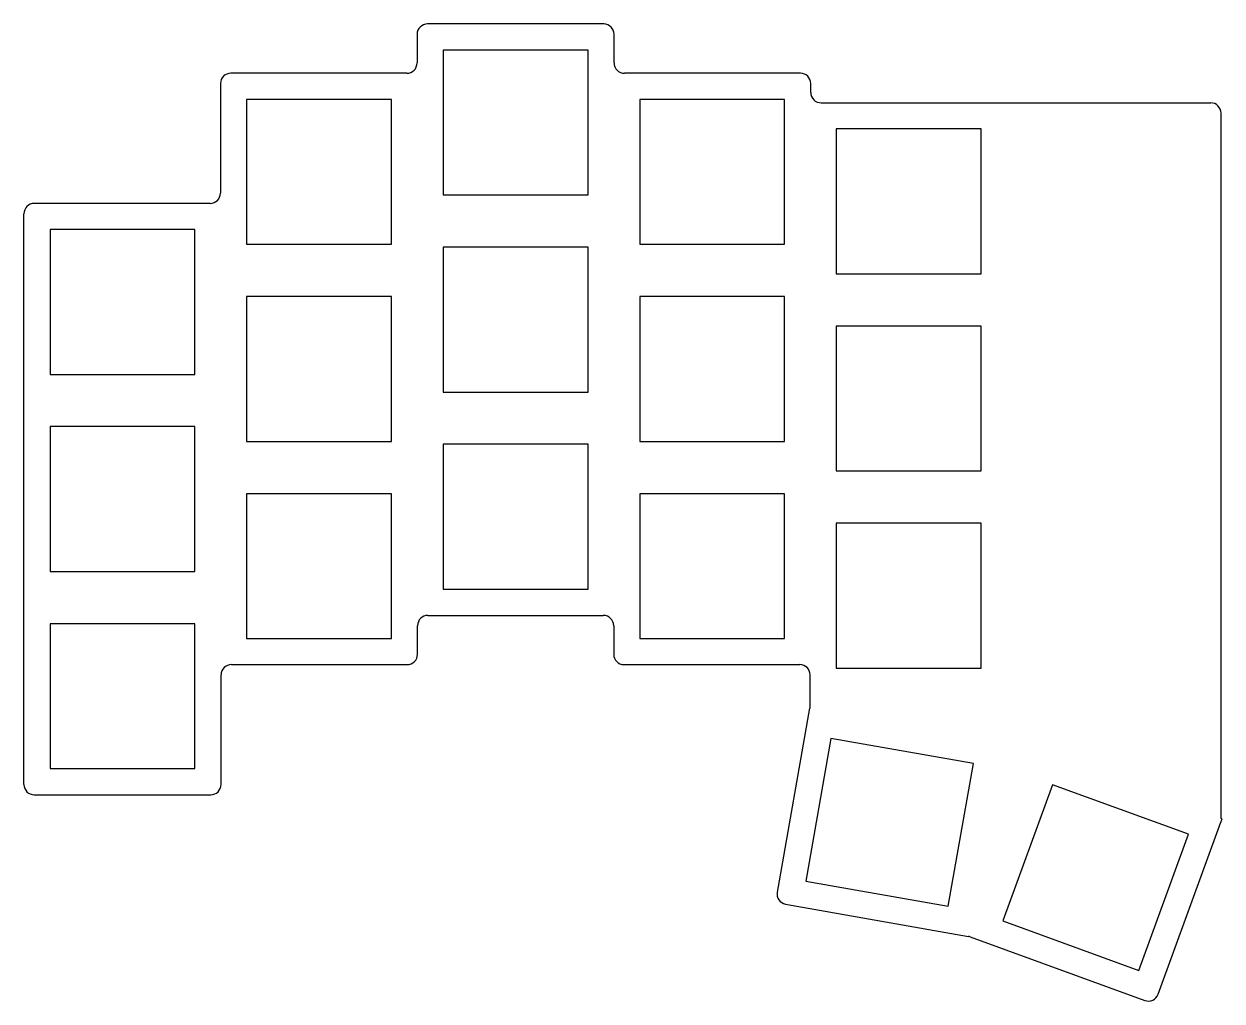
# Model space of a CAD drawing. Header units: millimetres. Extents: x -10 to 106, y -29 to 65.
import ezdxf

# ---------------------------------------------------------------- set-up
doc = ezdxf.new("R2010")
doc.units = ezdxf.units.MM

msp = doc.modelspace()

# ---------------------------------------------------------------- linework, layer by layer
for p, q in [((46.52, 64.96), (29.48, 64.96)), ((28.48, 63.96), (28.48, 61.2)), ((47.52, 61.2), (47.52, 63.96)), ((45, 62.44), (31, 62.44)), ((31, 62.44), (31, 48.44)), ((45, 48.44), (45, 62.44)), ((9.47, 59.2), (9.47, 48.62)), ((27.48, 60.2), (10.47, 60.2)), ((65.53, 60.2), (48.52, 60.2)), ((66.53, 58.34), (66.53, 59.2)), ((26, 57.67), (12, 57.67)), ((12, 57.67), (12, 43.67)), ((26, 43.67), (26, 57.67)), ((64, 57.67), (50, 57.67)), ((50, 57.67), (50, 43.67)), ((64, 43.67), (64, 57.67)), ((67.53, 57.34), (105.19, 57.34)), ((106.19, -11.81), (106.19, 56.34)), ((83, 54.82), (69, 54.82)), ((69, 54.82), (69, 40.82)), ((83, 40.82), (83, 54.82)), ((8.47, 47.62), (-8.53, 47.62)), ((31, 48.44), (45, 48.44)), ((-9.53, -8.53), (-9.53, 46.62)), ((7, 45.1), (-7, 45.1)), ((-7, 45.1), (-7, 31.1)), ((7, 31.1), (7, 45.1)), ((12, 43.67), (26, 43.67)), ((45, 43.39), (31, 43.39)), ((31, 43.39), (31, 29.39)), ((45, 29.39), (45, 43.39)), ((50, 43.67), (64, 43.67)), ((69, 40.82), (83, 40.82)), ((26, 38.62), (12, 38.62)), ((12, 38.62), (12, 24.62)), ((26, 24.62), (26, 38.62)), ((64, 38.62), (50, 38.62)), ((50, 38.62), (50, 24.62)), ((64, 24.62), (64, 38.62)), ((83, 35.77), (69, 35.77)), ((69, 35.77), (69, 21.77)), ((83, 21.77), (83, 35.77)), ((-7, 31.1), (7, 31.1)), ((31, 29.39), (45, 29.39)), ((7, 26.05), (-7, 26.05)), ((-7, 26.05), (-7, 12.05)), ((7, 12.05), (7, 26.05)), ((12, 24.62), (26, 24.62)), ((45, 24.34), (31, 24.34)), ((31, 24.34), (31, 10.34)), ((45, 10.34), (45, 24.34)), ((50, 24.62), (64, 24.62)), ((69, 21.77), (83, 21.77)), ((26, 19.57), (12, 19.57)), ((12, 19.57), (12, 5.57)), ((26, 5.57), (26, 19.57)), ((64, 19.57), (50, 19.57)), ((50, 19.57), (50, 5.57)), ((64, 5.57), (64, 19.57)), ((83, 16.72), (69, 16.72)), ((69, 16.72), (69, 2.72)), ((83, 2.72), (83, 16.72)), ((-7, 12.05), (7, 12.05)), ((31, 10.34), (45, 10.34)), ((7, 7), (-7, 7)), ((-7, 7), (-7, -7)), ((7, -7), (7, 7)), ((29.52, 7.81), (46.48, 7.81)), ((28.52, 4.05), (28.52, 6.81)), ((47.48, 6.81), (47.48, 4.05)), ((12, 5.57), (26, 5.57)), ((50, 5.57), (64, 5.57)), ((10.53, 3.05), (27.52, 3.05)), ((48.48, 3.05), (65.47, 3.05)), ((69, 2.72), (83, 2.72)), ((9.53, -8.53), (9.53, 2.05)), ((66.47, -1.17), (66.47, 2.05)), ((66.42, -1.16), (63.28, -18.93)), ((66.47, -1.17), (66.42, -1.16)), ((68.47, -4.08), (66.04, -17.87)), ((82.25, -6.51), (68.47, -4.08)), ((79.82, -20.3), (82.25, -6.51)), ((-7, -7), (7, -7)), ((89.9, -8.56), (85.11, -21.72)), ((103.05, -13.35), (89.9, -8.56)), ((-8.53, -9.53), (8.53, -9.53)), ((100.11, -28.8), (106.16, -12.19)), ((106.16, -12.19), (106.19, -12.19)), ((106.29, -11.84), (106.19, -11.81)), ((106.19, -12.1), (106.29, -11.84)), ((106.19, -12.19), (106.19, -12.1)), ((98.26, -26.51), (103.05, -13.35)), ((66.04, -17.87), (79.82, -20.3)), ((64.1, -20.09), (81.79, -23.21)), ((85.11, -21.72), (98.26, -26.51)), ((81.95, -23.26), (98.83, -29.4))]:
    msp.add_line(p, q)
for centre, radius, start, end in [((29.48, 63.96), 1, 90, 180), ((46.52, 63.96), 1, 0, 90), ((27.48, 61.2), 1, 270, 0), ((48.52, 61.2), 1, 180, 270), ((10.47, 59.2), 1, 90, 180), ((65.53, 59.2), 1, 0, 90), ((67.53, 58.34), 1, 180, 270), ((105.19, 56.34), 1, 0, 90), ((-8.53, 46.62), 1, 90, 180), ((8.47, 48.62), 1, 270, 0), ((29.52, 6.81), 1, 90, 180), ((46.48, 6.81), 1, 0, 90), ((27.52, 4.05), 1, 270, 0), ((48.48, 4.05), 1, 180, 270), ((10.53, 2.05), 1, 90, 180), ((65.47, 2.05), 1, 0, 90), ((-8.53, -8.53), 1, 180, 270), ((8.53, -8.53), 1, 270, 0), ((64.27, -19.11), 1, 170, 260), ((81.61, -24.2), 1, 70, 80), ((99.17, -28.46), 1, 250, 340), ((99.64, -28.63), 0.5, 339.9999965, 340.0000019)]:
    msp.add_arc(centre, radius, start, end)

doc.saveas('drawing.dxf')
